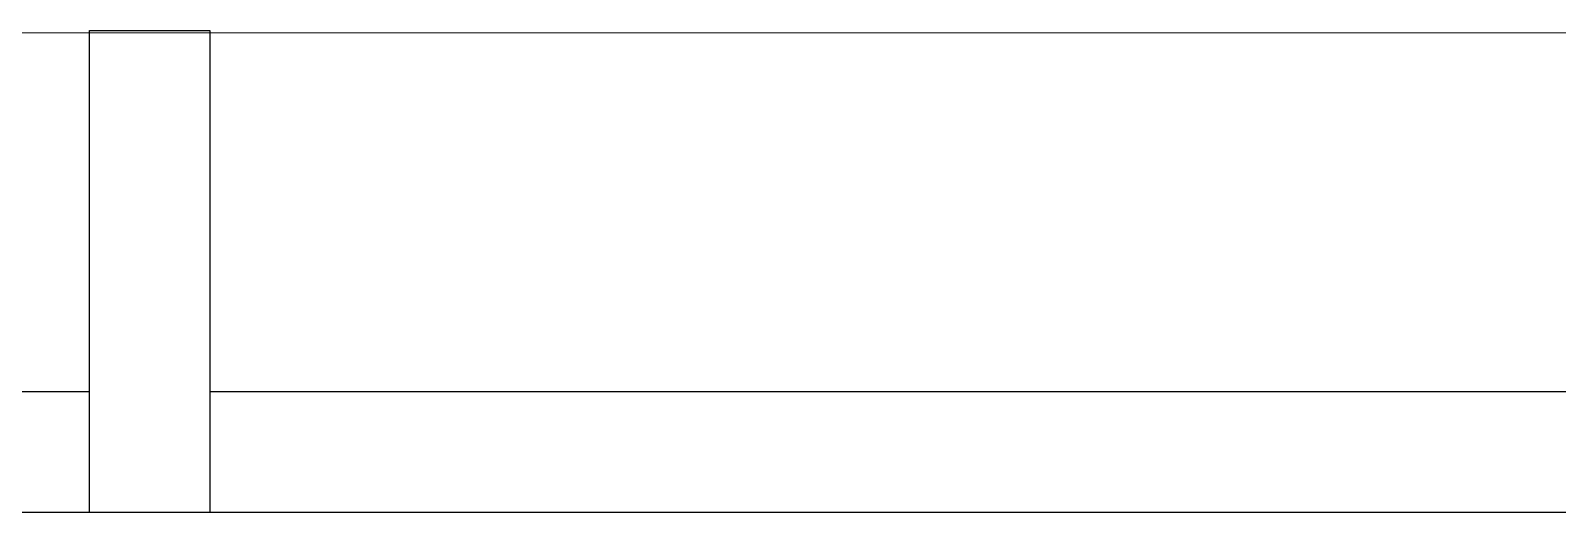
# Model space of a CAD drawing. Header units: millimetres. Extents: x 182 to 305, y 81 to 164.
# Drawn here: x 259.0248 to 259.3417, y 109.6426 to 109.7426 of the extents above; entities that cross this region are included whole.
import ezdxf

# ---------------------------------------------------------------- set-up
doc = ezdxf.new("R2010")
doc.units = ezdxf.units.MM
doc.layers.add('A-WALL', color=7, linetype='Continuous', lineweight=9)
doc.layers.add('LF', color=7, linetype='Continuous')
doc.layers.add('VISTA-2P', color=7, linetype='Continuous')

msp = doc.modelspace()

# ---------------------------------------------------------------- linework, layer by layer
at = {"layer": 'A-WALL', "color": 252, "lineweight": 18}
msp.add_line((260.031109, 109.742148), (254.886106, 109.742148), dxfattribs=at)
at = {"layer": 'LF', "color": 252}
for p, q in [((259.037055, 109.667592), (258.262055, 109.667592)), ((259.037055, 109.667592), (258.262055, 109.667592)), ((259.837055, 109.667592), (259.062055, 109.667592)), ((259.837055, 109.667592), (259.062055, 109.667592)), ((260.948249, 109.642592), (255.036942, 109.642592))]:
    msp.add_line(p, q, dxfattribs=at)
at = {"layer": 'VISTA-2P', "color": 252}
for p, q in [((259.037055, 109.642592), (259.037055, 109.742592)), ((259.037055, 109.742592), (259.062055, 109.742592)), ((259.037055, 109.642592), (259.037055, 109.742592)), ((259.037055, 109.742592), (259.062055, 109.742592)), ((259.062055, 109.742592), (259.062055, 109.642592)), ((259.062055, 109.742592), (259.062055, 109.642592)), ((259.062055, 109.642592), (259.037055, 109.642592)), ((259.062055, 109.642592), (259.037055, 109.642592))]:
    msp.add_line(p, q, dxfattribs=at)

doc.saveas('drawing.dxf')
